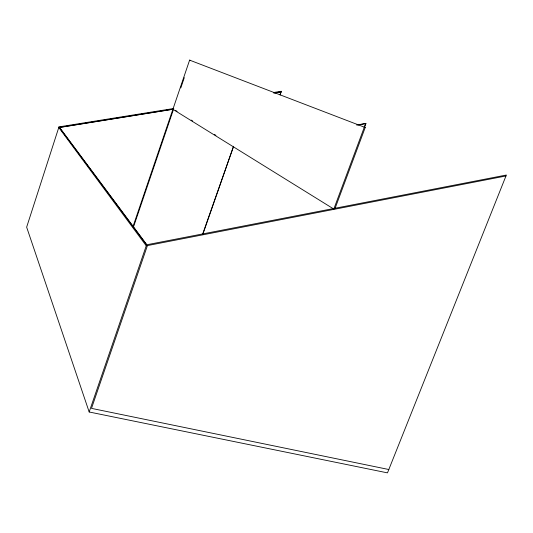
<?xml version="1.0" encoding="UTF-8"?>
<svg xmlns="http://www.w3.org/2000/svg" width="533" height="533" viewBox="0 0 533 533"><rect width="100%" height="100%" fill="white"/><g stroke="black" fill="none" stroke-linecap="round" stroke-linejoin="round"><path stroke-width="0.8" d="M173.798 108.492L58.97 126.901L26.65 227.151L89.178 411.989L387.478 472.871L506.35 175.031L146.595 244.807L89.178 411.989M132.99 226.638L189.615 60.129L190.181 60.322M133.257 227.664L173.558 109.192L59.556 127.487M180.8 87.912L184.285 77.665M505.424 175.757L505.977 175.963L147.434 245.58L91.496 408.371L388.817 469.513M202.447 234.64L233.574 146.269L202.926 234.06M280.211 94.194L281.251 91.27L273.869 92.456M280.131 95.054L281.044 91.843L273.662 93.028M364.172 127.36L365.625 123.469L365.938 123.589L364.492 127.487M333.818 209.056L364.325 127.18L365.218 127.494L334.891 208.849M147.434 245.58L146.249 245.813L58.777 127.494L173.545 109.085M356.604 125.028L365.625 123.469M357.783 125.002L365.938 123.589M274.675 92.975L281.251 91.916M189.615 60.129L365.218 127.494M175.677 110.504L177.089 111.377M191.207 120.098L192.62 120.971M214.513 134.489L215.918 135.362M172.892 109.298L333.112 208.623M59.476 127.38L146.708 244.614M58.97 126.901L146.595 244.807"/></g></svg>
